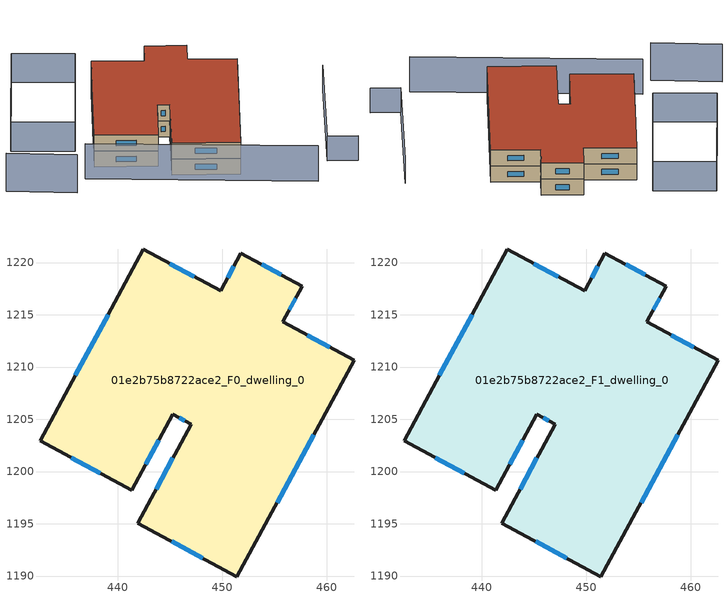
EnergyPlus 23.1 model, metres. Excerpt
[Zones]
01e2b75b8722ace2_F0_dwelling_0
 floor ground (EU_floor_Construction): 457.66,1217.74 455.81,1214.32 462.62,1210.63 451.43,1189.93 441.93,1195.07 447.05,1204.54 445.29,1205.5 441.35,1198.22 432.58,1202.97 442.48,1221.27 449.85,1217.29 451.81,1220.91 z0
 wall outside (EU_wall_Construction): 441.35,1198.22 445.29,1205.5 447.05,1204.54 441.93,1195.07 451.43,1189.93 462.62,1210.63 455.81,1214.32 457.66,1217.74 451.81,1220.91 449.85,1217.29 442.48,1221.27 432.58,1202.97 441.35,1198.22 z0:3
 window (EU_Window_Construction): 442.7,1200.71 443.94,1203 / 435.58,1201.34 438.35,1199.84 / 439.09,1215.01 435.97,1209.23 / 447.33,1218.65 445,1219.91 / 451.14,1219.67 450.52,1218.53 / 455.66,1218.82 453.81,1219.82 / 456.44,1215.49 457.03,1216.57 / 460.29,1211.89 458.14,1213.05 / 455.26,1197.02 458.79,1203.54 / 445.18,1193.31 448.17,1191.69 / 445.3,1201.3 443.68,1198.31 / 445.89,1205.17 446.45,1204.87 z1.03:1.97
01e2b75b8722ace2_F1_dwelling_0
 floor to 01e2b75b8722ace2_F0_dwelling_0 (EU_floor_Construction): 457.66,1217.74 455.81,1214.32 462.62,1210.63 451.43,1189.93 441.93,1195.07 447.05,1204.54 445.29,1205.5 441.35,1198.22 432.58,1202.97 442.48,1221.27 449.85,1217.29 451.81,1220.91 z3
 wall outside (EU_wall_Construction): 441.35,1198.22 445.29,1205.5 447.05,1204.54 441.93,1195.07 451.43,1189.93 462.62,1210.63 455.81,1214.32 457.66,1217.74 451.81,1220.91 449.85,1217.29 442.48,1221.27 432.58,1202.97 441.35,1198.22 z3:6
 window (EU_Window_Construction): 442.7,1200.71 443.94,1203 / 435.58,1201.34 438.35,1199.84 / 439.09,1215.01 435.97,1209.23 / 447.33,1218.65 445,1219.91 / 451.14,1219.67 450.52,1218.53 / 455.66,1218.82 453.81,1219.82 / 456.44,1215.49 457.03,1216.57 / 460.29,1211.89 458.14,1213.05 / 455.26,1197.02 458.79,1203.54 / 445.18,1193.31 448.17,1191.69 / 445.3,1201.3 443.68,1198.31 / 445.89,1205.17 446.45,1204.87 z4.03:4.97
 roof outside (EU_roof_Construction): 451.43,1189.93 462.62,1210.63 455.81,1214.32 457.66,1217.74 451.81,1220.91 449.85,1217.29 442.48,1221.27 432.58,1202.97 441.35,1198.22 445.29,1205.5 447.05,1204.54 441.93,1195.07 z6
shading: 429.73,1200.93 460.96,1182.26 z0:6.6; 417.29,1204.05 426.75,1198.15 z0:7.1; 469.31,1184.29 465.03,1186.56 / 465.03,1186.56 474.36,1204.19 z0:4.6; 432.27,1208.41 423.54,1213.41 / 423.54,1213.41 433.17,1230.2 / 433.17,1230.2 441.89,1225.2 / 441.89,1225.2 432.27,1208.41 z0:5.4
[Building]
EU S2 Campaign: North Axis=0; Terrain=City; Solar Distribution=FullExterior
[Site:Location]
Cape.Town.Intl.AP: Latitude=-33.965; Longitude=18.602; Time Zone=2; Elevation=46
[SizingPeriod:WeatherFileDays]
AnnualSizingPeriod: Begin Month=1; Begin Day of Month=1; End Month=12; End Day of Month=31; Day of Week for Start Day=Monday; Use Weather File Daylight Saving Period=No; Use Weather File Rain and Snow Indicators=No
[MATERIAL]
EU_InternalMass_Material: Roughness=MediumRough; Thickness=0.1; Conductivity=1; Density=1800; Specific Heat=900; Thermal Absorptance=0.9; Solar Absorptance=0.7; Visible Absorptance=0.7
[MATERIAL:NOMASS] Roughness=MediumRough; Thermal Absorptance=0.9; Solar Absorptance=0.7; Visible Absorptance=0.7
Name | Thermal Resistance
EU_wall_NoMass | 0.493876
EU_roof_NoMass | 0.449382
EU_floor_NoMass | 1.25
[WINDOWMATERIAL:SIMPLEGLAZINGSYSTEM]
EU_Window_SimpleGlazing: UFactor=4.4; Solar Heat Gain Coefficient=0.85; Visible Transmittance=0.85
[CONSTRUCTION]
EU_wall_Construction: EU_wall_NoMass
EU_roof_Construction: EU_roof_NoMass
EU_floor_Construction: EU_floor_NoMass
EU_Window_Construction: EU_Window_SimpleGlazing
EU_InternalMass_Construction: EU_InternalMass_Material
[ZONE] Type=1; Multiplier=1; Ceiling Height=autocalculate; Volume=1541.15; Floor Area=autocalculate; Part of Total Floor Area=Yes
01e2b75b8722ace2_F0_dwelling_0; 01e2b75b8722ace2_F1_dwelling_0
[INTERNALMASS] Construction=EU_InternalMass_Construction; Surface Area=513.716
Name | Zone or ZoneList
01e2b75b8722ace2_F0_dwelling_0_EU_InternalMass | 01e2b75b8722ace2_F0_dwelling_0
01e2b75b8722ace2_F1_dwelling_0_EU_InternalMass | 01e2b75b8722ace2_F1_dwelling_0
[OTHEREQUIPMENT] Fuel Type=Electricity; Design Level Calculation Method=Watts/Area; Power per Zone Floor Area=1; Fraction Latent=0; Fraction Radiant=0; Fraction Lost=0; Carbon Dioxide Generation Rate=0; EndUse Subcategory=EU_Step8_InternalGains
Name | Zone or ZoneList or Space or SpaceList | Schedule
EU_Step8_InternalGain_01e2b75b8722ace2_F0_dwelling_0_f000 | 01e2b75b8722ace2_F0_dwelling_0 | EU_Step8_GainSchedule_01e2b75b8722ace2_F0_dwelling_0_f000
EU_Step8_InternalGain_01e2b75b8722ace2_F1_dwelling_0_f000 | 01e2b75b8722ace2_F1_dwelling_0 | EU_Step8_GainSchedule_01e2b75b8722ace2_F1_dwelling_0_f000
[ZONEVENTILATION:DESIGNFLOWRATE] Schedule=EU_AlwaysOn; Design Flow Rate Calculation Method=AirChanges/Hour; Air Changes per Hour=0.64; Ventilation Type=Natural; Fan Pressure Rise=0; Fan Total Efficiency=1; Constant Term Coefficient=1; Temperature Term Coefficient=0; Velocity Term Coefficient=0; Velocity Squared Term Coefficient=0; Minimum Indoor Temperature=-100; Maximum Indoor Temperature=100; Delta Temperature=-100; Minimum Outdoor Temperature=-100; Maximum Outdoor Temperature=100; Maximum Wind Speed=40
Name | Zone or ZoneList or Space or SpaceList
EU_ConstantAir_01e2b75b8722ace2_F0_dwelling_0 | 01e2b75b8722ace2_F0_dwelling_0
EU_ConstantAir_01e2b75b8722ace2_F1_dwelling_0 | 01e2b75b8722ace2_F1_dwelling_0
[HVACTEMPLATE:THERMOSTAT] Constant Heating Setpoint=20; Constant Cooling Setpoint=50
EU_HeatOnly_01e2b75b8722ace2_F0_dwelling_0; EU_HeatOnly_01e2b75b8722ace2_F1_dwelling_0
[HVACTEMPLATE:ZONE:IDEALLOADSAIRSYSTEM] System Availability Schedule=EU_AlwaysOn; Maximum Heating Supply Air Temperature=50; Minimum Cooling Supply Air Temperature=13; Maximum Heating Supply Air Humidity Ratio=0.0156; Minimum Cooling Supply Air Humidity Ratio=0.0077; Heating Limit=NoLimit; Cooling Limit=NoLimit; Heating Availability Schedule=EU_AlwaysOn; Cooling Availability Schedule=EU_CoolingOff; Dehumidification Control Type=ConstantSensibleHeatRatio; Cooling Sensible Heat Ratio=0.7; Dehumidification Setpoint=60; Humidification Control Type=None; Humidification Setpoint=30; Outdoor Air Method=None; Outdoor Air Flow Rate per Person=0.00944; Outdoor Air Flow Rate per Zone Floor Area=0; Outdoor Air Flow Rate per Zone=0; Demand Controlled Ventilation Type=None; Outdoor Air Economizer Type=NoEconomizer; Heat Recovery Type=None; Sensible Heat Recovery Effectiveness=0.7; Latent Heat Recovery Effectiveness=0.65
Name | Template Thermostat
01e2b75b8722ace2_F0_dwelling_0 | EU_HeatOnly_01e2b75b8722ace2_F0_dwelling_0
01e2b75b8722ace2_F1_dwelling_0 | EU_HeatOnly_01e2b75b8722ace2_F1_dwelling_0
[SIZING:ZONE] Zone Cooling Design Supply Air Temperature Input Method=SupplyAirTemperature; Zone Cooling Design Supply Air Temperature=13; Zone Heating Design Supply Air Temperature Input Method=SupplyAirTemperature; Zone Heating Design Supply Air Temperature=50; Zone Cooling Design Supply Air Humidity Ratio=0.008; Zone Heating Design Supply Air Humidity Ratio=0.008; Cooling Design Air Flow Method=DesignDay; Cooling Design Air Flow Rate=0; Cooling Minimum Air Flow per Zone Floor Area=0.000762; Cooling Minimum Air Flow=0; Cooling Minimum Air Flow Fraction=0.2; Heating Design Air Flow Method=DesignDay; Heating Design Air Flow Rate=0; Heating Maximum Air Flow per Zone Floor Area=0.002032; Heating Maximum Air Flow=0.141576; Heating Maximum Air Flow Fraction=0.3; Account for Dedicated Outdoor Air System=No; Dedicated Outdoor Air System Control Strategy=NeutralSupplyAir; Dedicated Outdoor Air Low Setpoint Temperature for Design=autosize; Dedicated Outdoor Air High Setpoint Temperature for Design=autosize; Zone Load Sizing Method=Sensible Load Only No Latent Load; Zone Latent Cooling Design Supply Air Humidity Ratio Input Method=HumidityRatioDifference; Zone Cooling Design Supply Air Humidity Ratio Difference=0.005; Zone Latent Heating Design Supply Air Humidity Ratio Input Method=HumidityRatioDifference; Zone Humidification Design Supply Air Humidity Ratio Difference=0.005
01e2b75b8722ace2_F0_dwelling_0; 01e2b75b8722ace2_F1_dwelling_0
[SCHEDULE:CONSTANT]
Name | Hourly Value
EU_AlwaysOn | 1
EU_CoolingOff | 0
[SCHEDULE:FILE] Column Number=1; Rows to Skip at Top=0; Number of Hours of Data=8760; Column Separator=Comma; Interpolate to Timestep=No; Minutes per Item=60; Adjust Schedule for Daylight Savings=Yes
Name | File
EU_Step8_GainSchedule_01e2b75b8722ace2_F0_dwelling_0_f000 | ../../schedules/01e2b75b8722ace2/01e2b75b8722ace2_F0_dwelling_0_f000_gain.csv
EU_Step8_GainSchedule_01e2b75b8722ace2_F1_dwelling_0_f000 | ../../schedules/01e2b75b8722ace2/01e2b75b8722ace2_F1_dwelling_0_f000_gain.csv
